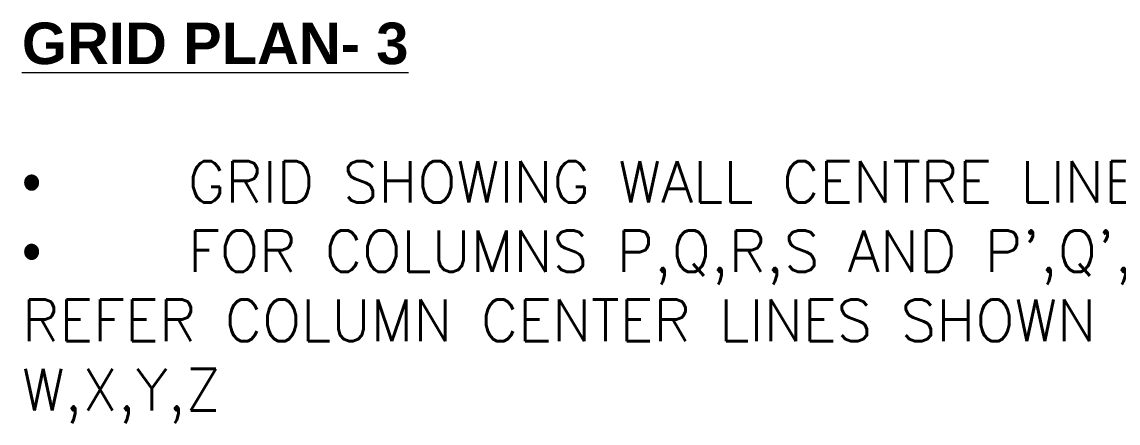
# Model space of a CAD drawing. Header units: inches. Extents: x 719368 to 6315912, y -2624014 to 446967.
# Drawn here: x 6113868 to 6132355, y -2572484 to -2565725 of the extents above; entities that cross this region are included whole.
import ezdxf

# ---------------------------------------------------------------- set-up
doc = ezdxf.new("R2010")
doc.units = ezdxf.units.IN
doc.header["$LTSCALE"] = 20
doc.header["$MEASUREMENT"] = 0
doc.layers.add('Text', color=7, linetype='Continuous', lineweight=15)
doc.styles.add('Tabrej', font='romans.shx')

msp = doc.modelspace()

# ---------------------------------------------------------------- texts
at = {"layer": 'Text', "insert": (6113868.203874588, -2565735.818442345), "char_height": 700, "attachment_point": 1, "style": 'Tabrej'}
msp.add_mtext_dynamic_manual_height_columns("{\\fArial|b1|i0|c0|p34;\\LGRID PLAN- 3\\P\\pi11.058;\\P\\pi-3,l3,t2800;\\fSymbol|b0|i0|c2|p18;\\l·^I}GRID SHOWING WALL CENTRE LINES ONLY.\\P{\\fSymbol|b0|i0|c2|p18;·^I}FOR COLUMNS P,Q,R,S AND P',Q',R',S' \\P\\pi0,t3;REFER COLUMN CENTER LINES SHOWN BY GRID \\PW,X,Y,Z", width=26491.5283683333, gutter_width=23.99999999999999, heights=[0], dxfattribs=at)

doc.saveas('drawing.dxf')
